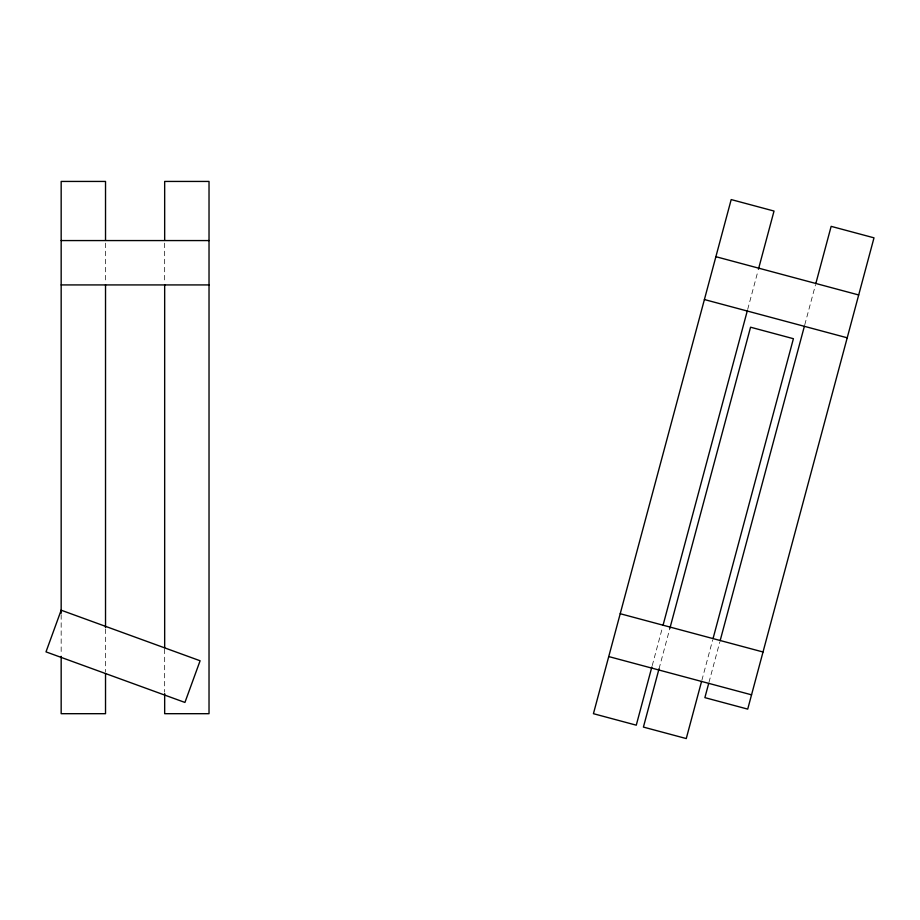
<?xml version="1.0" encoding="UTF-8"?>
<svg xmlns="http://www.w3.org/2000/svg" width="920" height="920" viewBox="0 0 920 920"><rect width="100%" height="100%" fill="white"/><g stroke="black" fill="none" stroke-linecap="round" stroke-linejoin="round"><path stroke-width="0.69" stroke-dasharray="4.6 3.45" d="M652.234 665.585L662.641 626.784M747.672 309.442L758.068 270.641M659.042 668.771L669.829 628.509M701.88 680.248L712.667 639.986M708.963 682.387L719.739 642.194M804.781 324.772L815.557 284.579M164.668 243.121L164.668 283.291M164.668 649.129L164.668 692.173M105.524 243.121L105.524 283.291M105.524 629.05L105.524 672.083M61.168 614.698L61.168 654.867"/><path stroke-width="1.38" d="M651.866 666.966L636.272 725.178L593.434 713.69L731.193 199.571L774.03 211.048L758.436 269.249M663.009 625.393L747.293 310.822M659.042 668.771L643.413 727.087L686.262 738.564L701.511 681.639M669.829 628.509L750.559 327.209L793.408 338.698L713.046 638.595M708.595 683.779L704.881 697.636L747.718 709.113L874 237.831L831.151 226.355L815.925 283.188M720.107 640.803L804.413 326.151M61.168 240.568L209.024 240.568M61.168 284.924L209.024 284.924M715.886 256.691L858.693 294.964M704.398 299.541L847.216 337.801M620.218 613.72L763.025 651.992M608.741 656.569L751.548 694.83M164.668 240.258L164.668 181.435L209.024 181.435L209.024 713.69L164.668 713.69L164.668 693.611M164.668 284.728L164.668 647.703M105.524 240.258L105.524 181.435L61.168 181.435L61.168 613.272M105.524 284.728L105.524 627.612M105.524 673.52L105.524 713.69L61.168 713.69L61.168 656.305M61.168 610.202L46 651.877L184.931 702.443L200.1 660.767L61.168 610.202"/></g></svg>
